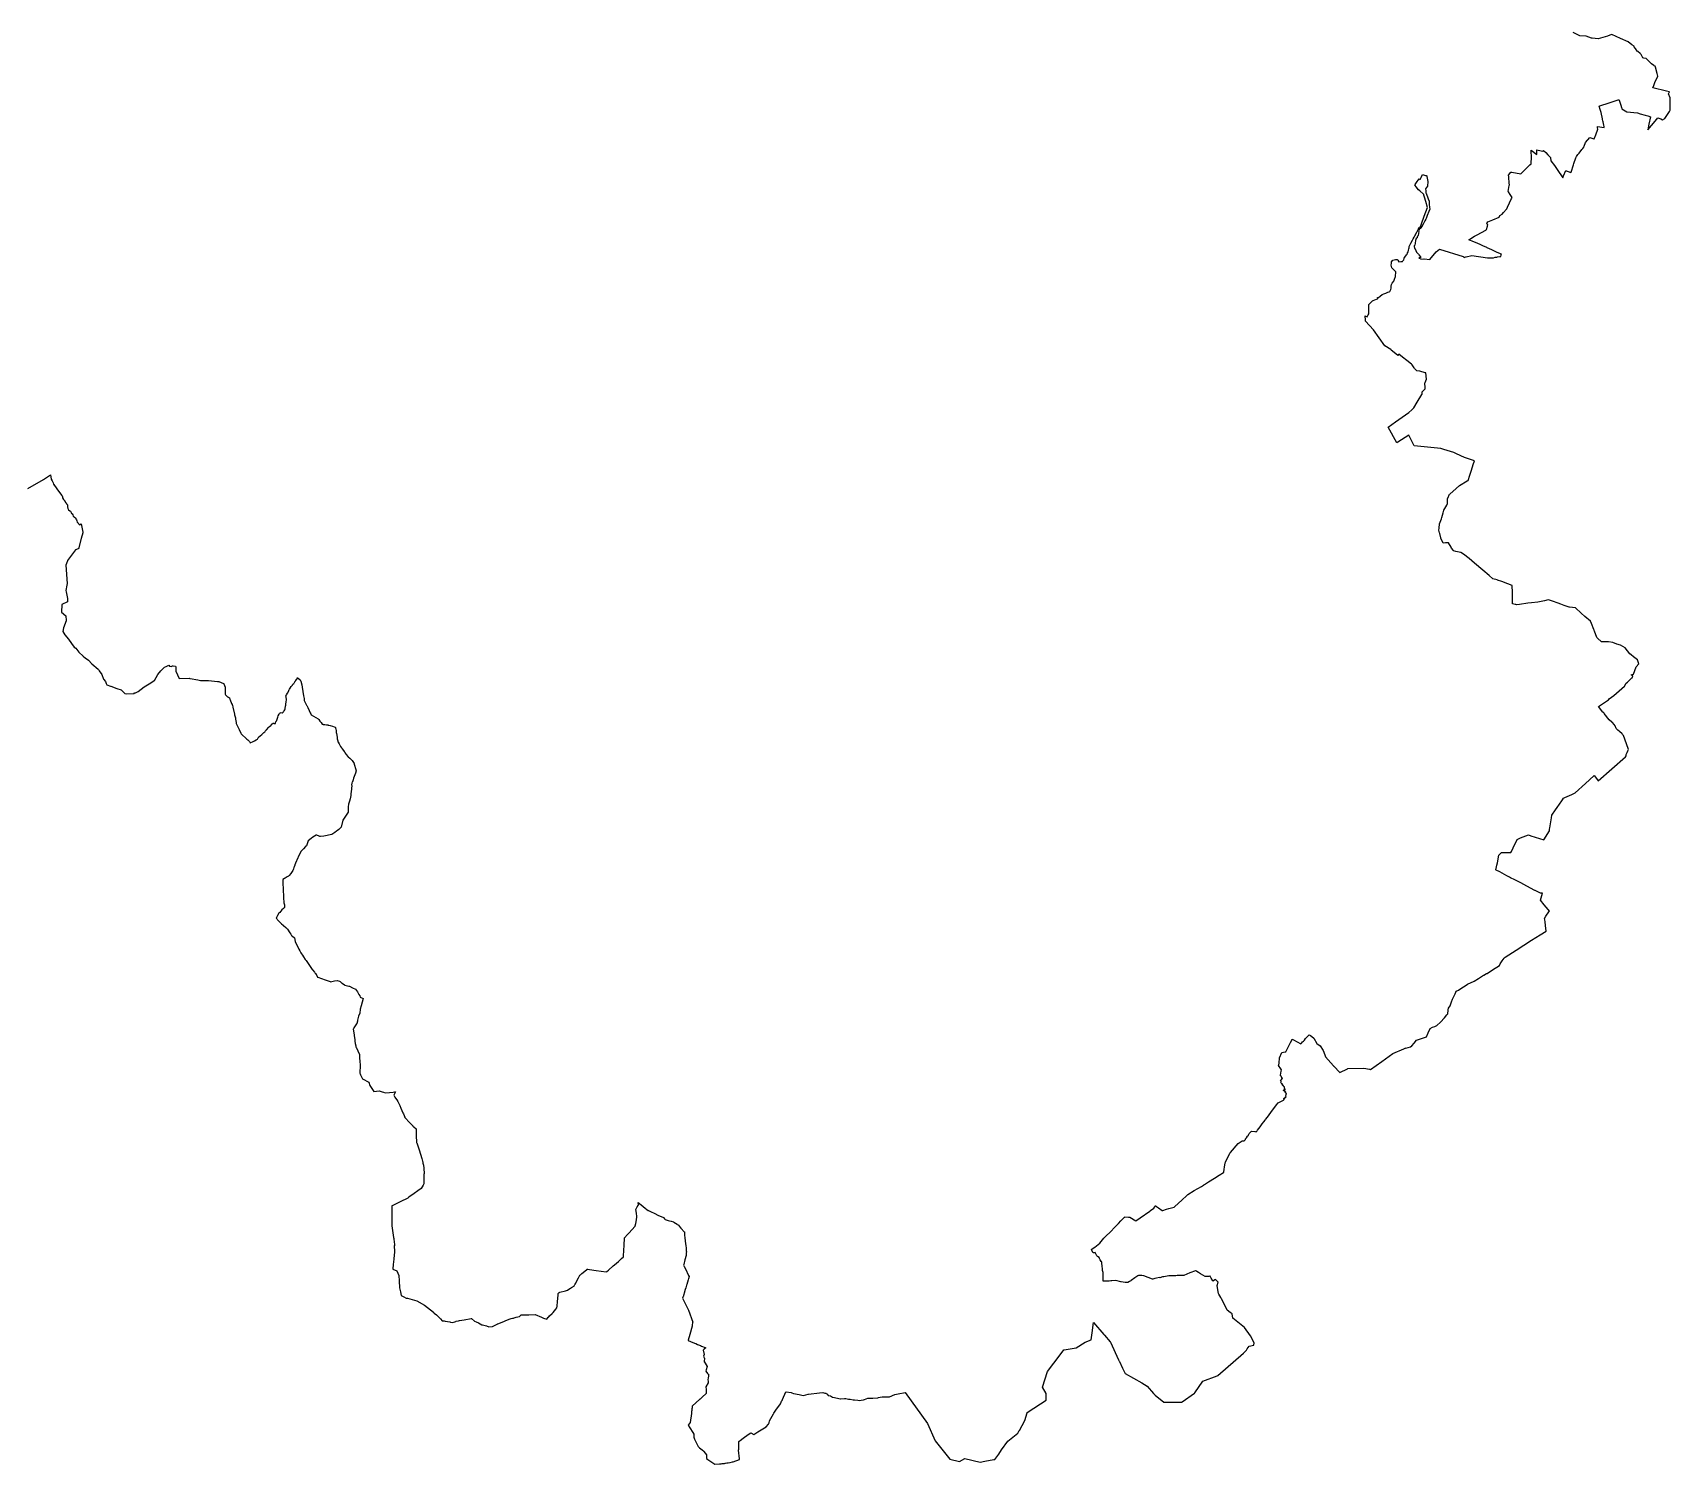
# Model space of a CAD drawing. Header units: metres. Extents: x 273377 to 358923, y 1974345 to 2116525.
# Drawn here: x 318254 to 358923, y 1974345 to 2009890 of the extents above; entities that cross this region are included whole.
import ezdxf

# ---------------------------------------------------------------- set-up
doc = ezdxf.new("R2010")
doc.units = ezdxf.units.M
doc.layers.add('DISTRICT BOUNDRY', color=86, linetype='Continuous')

msp = doc.modelspace()

# ---------------------------------------------------------------- linework, layer by layer
at = {"layer": 'DISTRICT BOUNDRY'}
msp.add_polyline3d([(318136, 1998570, 0), (318521, 1998798, 0), (318693, 1998915, 0), (318714, 1998805, 0), (318736, 1998763, 0), (318761, 1998713, 0), (318767, 1998683, 0), (318772, 1998676, 0), (318776, 1998669, 0), (318853, 1998569, 0), (318967, 1998406, 0), (318972, 1998402, 0), (318986, 1998391, 0), (318993, 1998374, 0), (318994, 1998340, 0), (319017, 1998304, 0), (319050, 1998271, 0), (319054, 1998253, 0), (319078, 1998217, 0), (319080, 1998215, 0), (319095, 1998193, 0), (319113, 1998165, 0), (319113, 1998165, 0), (319113, 1998162, 0), (319113, 1998145, 0), (319118, 1998115, 0), (319125, 1998074, 0), (319140, 1998043, 0), (319172, 1998021, 0), (319190, 1998007, 0), (319204, 1997976, 0), (319218, 1997956, 0), (319218, 1997956, 0), (319230, 1997945, 0), (319232, 1997943, 0), (319247, 1997920, 0), (319261, 1997890, 0), (319285, 1997868, 0), (319312, 1997846, 0), (319321, 1997817, 0), (319340, 1997796, 0), (319352, 1997774, 0), (319357, 1997740, 0), (319380, 1997724, 0), (319391, 1997705, 0), (319402, 1997687, 0), (319412, 1997671, 0), (319458, 1997697, 0), (319459, 1997696, 0), (319499, 1997486, 0), (319501, 1997476, 0), (319458, 1997328, 0), (319390, 1997077, 0), (319390, 1997076, 0), (319385, 1997075, 0), (319313, 1997052, 0), (319119, 1996783, 0), (319116, 1996775, 0), (319089, 1996708, 0), (319072, 1996667, 0), (319107, 1996211, 0), (319101, 1996172, 0), (319077, 1996044, 0), (319084, 1996004, 0), (319117, 1995838, 0), (319117, 1995838, 0), (319118, 1995762, 0), (318977, 1995691, 0), (318964, 1995502, 0), (319078, 1995408, 0), (319082, 1995293, 0), (319082, 1995290, 0), (319082, 1995288, 0), (319017, 1995113, 0), (318998, 1995023, 0), (319053, 1994941, 0), (319138, 1994829, 0), (319218, 1994727, 0), (319280, 1994632, 0), (319283, 1994630, 0), (319323, 1994608, 0), (319399, 1994513, 0), (319508, 1994411, 0), (319567, 1994364, 0), (319607, 1994332, 0), (319635, 1994309, 0), (319723, 1994220, 0), (319880, 1994084, 0), (319883, 1994080, 0), (319906, 1994043, 0), (319967, 1993952, 0), (320014, 1993836, 0), (320057, 1993783, 0), (320079, 1993731, 0), (320097, 1993696, 0), (320187, 1993664, 0), (320194, 1993662, 0), (320339, 1993609, 0), (320446, 1993572, 0), (320543, 1993486, 0), (320584, 1993475, 0), (320761, 1993487, 0), (320760, 1993483, 0), (320766, 1993486, 0), (320787, 1993496, 0), (320805, 1993498, 0), (320806, 1993498, 0), (320868, 1993536, 0), (321020, 1993645, 0), (321143, 1993723, 0), (321158, 1993732, 0), (321273, 1993802, 0), (321278, 1993805, 0), (321363, 1993951, 0), (321439, 1994046, 0), (321521, 1994132, 0), (321528, 1994134, 0), (321566, 1994150, 0), (321633, 1994189, 0), (321651, 1994163, 0), (321690, 1994157, 0), (321721, 1994168, 0), (321741, 1994171, 0), (321800, 1994165, 0), (321806, 1994136, 0), (321808, 1994078, 0), (321810, 1994034, 0), (321889, 1993856, 0), (322140, 1993861, 0), (322141, 1993861, 0), (322157, 1993859, 0), (322162, 1993859, 0), (322353, 1993825, 0), (322419, 1993809, 0), (322426, 1993809, 0), (322622, 1993802, 0), (322764, 1993789, 0), (322846, 1993781, 0), (322871, 1993779, 0), (322875, 1993778, 0), (322994, 1993729, 0), (322997, 1993728, 0), (322999, 1993727, 0), (323003, 1993726, 0), (323029, 1993644, 0), (323031, 1993560, 0), (323031, 1993534, 0), (323036, 1993463, 0), (323044, 1993453, 0), (323088, 1993400, 0), (323116, 1993389, 0), (323141, 1993378, 0), (323141, 1993378, 0), (323152, 1993343, 0), (323157, 1993326, 0), (323194, 1993236, 0), (323204, 1993210, 0), (323209, 1993198, 0), (323212, 1993191, 0), (323224, 1993140, 0), (323265, 1992967, 0), (323268, 1992956, 0), (323287, 1992876, 0), (323292, 1992846, 0), (323307, 1992759, 0), (323310, 1992741, 0), (323335, 1992688, 0), (323381, 1992592, 0), (323423, 1992502, 0), (323426, 1992495, 0), (323432, 1992482, 0), (323569, 1992349, 0), (323592, 1992329, 0), (323625, 1992300, 0), (323636, 1992290, 0), (323656, 1992261, 0), (323668, 1992265, 0), (323674, 1992267, 0), (323709, 1992285, 0), (323759, 1992310, 0), (323806, 1992334, 0), (323834, 1992348, 0), (323837, 1992349, 0), (323850, 1992381, 0), (323863, 1992393, 0), (323864, 1992395, 0), (323943, 1992469, 0), (323950, 1992475, 0), (323960, 1992484, 0), (323992, 1992513, 0), (324014, 1992533, 0), (324028, 1992548, 0), (324061, 1992584, 0), (324118, 1992645, 0), (324138, 1992666, 0), (324166, 1992690, 0), (324173, 1992697, 0), (324204, 1992727, 0), (324204, 1992727, 0), (324206, 1992728, 0), (324225, 1992743, 0), (324232, 1992744, 0), (324240, 1992742, 0), (324244, 1992741, 0), (324259, 1992738, 0), (324280, 1992736, 0), (324283, 1992766, 0), (324298, 1992792, 0), (324315, 1992806, 0), (324320, 1992824, 0), (324326, 1992847, 0), (324334, 1992871, 0), (324339, 1992892, 0), (324351, 1992928, 0), (324372, 1992966, 0), (324382, 1992983, 0), (324395, 1993005, 0), (324399, 1993003, 0), (324405, 1993000, 0), (324410, 1993010, 0), (324452, 1993006, 0), (324475, 1993023, 0), (324484, 1993039, 0), (324497, 1993056, 0), (324514, 1993080, 0), (324519, 1993105, 0), (324521, 1993137, 0), (324528, 1993155, 0), (324535, 1993175, 0), (324538, 1993184, 0), (324539, 1993202, 0), (324542, 1993235, 0), (324542, 1993240, 0), (324546, 1993260, 0), (324548, 1993288, 0), (324552, 1993321, 0), (324555, 1993352, 0), (324550, 1993369, 0), (324549, 1993391, 0), (324549, 1993395, 0), (324543, 1993430, 0), (324546, 1993437, 0), (324553, 1993448, 0), (324578, 1993495, 0), (324611, 1993547, 0), (324611, 1993556, 0), (324614, 1993564, 0), (324621, 1993577, 0), (324628, 1993590, 0), (324645, 1993618, 0), (324646, 1993619, 0), (324674, 1993656, 0), (324701, 1993693, 0), (324717, 1993713, 0), (324735, 1993735, 0), (324748, 1993748, 0), (324755, 1993759, 0), (324774, 1993789, 0), (324776, 1993793, 0), (324780, 1993800, 0), (324785, 1993809, 0), (324805, 1993830, 0), (324819, 1993844, 0), (324818, 1993870, 0), (324822, 1993869, 0), (324831, 1993868, 0), (324846, 1993867, 0), (324898, 1993826, 0), (324911, 1993788, 0), (324937, 1993702, 0), (324941, 1993680, 0), (324942, 1993669, 0), (324947, 1993638, 0), (324980, 1993428, 0), (324991, 1993357, 0), (324998, 1993311, 0), (324999, 1993308, 0), (325054, 1993196, 0), (325058, 1993187, 0), (325084, 1993134, 0), (325121, 1993059, 0), (325147, 1993007, 0), (325160, 1992980, 0), (325172, 1992955, 0), (325344, 1992858, 0), (325350, 1992848, 0), (325358, 1992837, 0), (325388, 1992796, 0), (325404, 1992777, 0), (325414, 1992764, 0), (325445, 1992722, 0), (325456, 1992719, 0), (325469, 1992715, 0), (325508, 1992714, 0), (325547, 1992707, 0), (325580, 1992702, 0), (325592, 1992699, 0), (325592, 1992699, 0), (325605, 1992697, 0), (325643, 1992691, 0), (325697, 1992669, 0), (325698, 1992669, 0), (325744, 1992652, 0), (325761, 1992645, 0), (325772, 1992642, 0), (325777, 1992622, 0), (325780, 1992605, 0), (325787, 1992560, 0), (325789, 1992542, 0), (325793, 1992515, 0), (325798, 1992486, 0), (325803, 1992447, 0), (325811, 1992394, 0), (325814, 1992376, 0), (325818, 1992356, 0), (325828, 1992310, 0), (325835, 1992279, 0), (325836, 1992275, 0), (325862, 1992232, 0), (325880, 1992199, 0), (325898, 1992169, 0), (325907, 1992157, 0), (325919, 1992137, 0), (325936, 1992115, 0), (325938, 1992109, 0), (325969, 1992066, 0), (325990, 1992041, 0), (326002, 1992027, 0), (326004, 1992021, 0), (326017, 1991999, 0), (326040, 1991970, 0), (326081, 1991919, 0), (326084, 1991913, 0), (326127, 1991879, 0), (326183, 1991820, 0), (326224, 1991770, 0), (326226, 1991767, 0), (326229, 1991763, 0), (326229, 1991762, 0), (326287, 1991565, 0), (326288, 1991561, 0), (326289, 1991560, 0), (326266, 1991501, 0), (326222, 1991384, 0), (326211, 1991342, 0), (326192, 1991293, 0), (326191, 1991289, 0), (326180, 1991254, 0), (326172, 1991219, 0), (326170, 1991218, 0), (326175, 1991195, 0), (326159, 1991040, 0), (326155, 1991004, 0), (326150, 1990953, 0), (326141, 1990865, 0), (326120, 1990808, 0), (326092, 1990733, 0), (326090, 1990668, 0), (326085, 1990539, 0), (325959, 1990336, 0), (325959, 1990336, 0), (325913, 1990168, 0), (325897, 1990150, 0), (325856, 1990106, 0), (325825, 1990084, 0), (325796, 1990063, 0), (325755, 1990034, 0), (325682, 1989981, 0), (325681, 1989981, 0), (325482, 1989939, 0), (325403, 1989935, 0), (325389, 1989934, 0), (325385, 1989934, 0), (325370, 1989939, 0), (325306, 1989962, 0), (325290, 1989968, 0), (325213, 1989912, 0), (325172, 1989883, 0), (325096, 1989828, 0), (325093, 1989826, 0), (325053, 1989704, 0), (325053, 1989703, 0), (325031, 1989680, 0), (324980, 1989629, 0), (324944, 1989592, 0), (324913, 1989561, 0), (324910, 1989558, 0), (324846, 1989420, 0), (324840, 1989406, 0), (324782, 1989271, 0), (324762, 1989226, 0), (324761, 1989222, 0), (324747, 1989179, 0), (324741, 1989160, 0), (324730, 1989126, 0), (324722, 1989101, 0), (324711, 1989084, 0), (324664, 1989011, 0), (324664, 1989011, 0), (324622, 1988960, 0), (324605, 1988950, 0), (324570, 1988928, 0), (324524, 1988901, 0), (324505, 1988889, 0), (324462, 1988863, 0), (324463, 1988834, 0), (324463, 1988830, 0), (324466, 1988762, 0), (324468, 1988734, 0), (324469, 1988712, 0), (324470, 1988686, 0), (324471, 1988658, 0), (324473, 1988614, 0), (324476, 1988560, 0), (324479, 1988490, 0), (324482, 1988419, 0), (324483, 1988407, 0), (324488, 1988297, 0), (324488, 1988287, 0), (324504, 1988239, 0), (324504, 1988237, 0), (324504, 1988193, 0), (324504, 1988173, 0), (324478, 1988146, 0), (324442, 1988108, 0), (324387, 1988049, 0), (324369, 1988030, 0), (324334, 1987968, 0), (324316, 1987937, 0), (324307, 1987921, 0), (324304, 1987911, 0), (324303, 1987906, 0), (324323, 1987877, 0), (324335, 1987862, 0), (324397, 1987795, 0), (324436, 1987762, 0), (324476, 1987729, 0), (324479, 1987726, 0), (324536, 1987675, 0), (324582, 1987633, 0), (324584, 1987630, 0), (324639, 1987543, 0), (324663, 1987505, 0), (324680, 1987478, 0), (324704, 1987456, 0), (324751, 1987413, 0), (324772, 1987322, 0), (324773, 1987320, 0), (324834, 1987191, 0), (324855, 1987148, 0), (324863, 1987132, 0), (324887, 1987092, 0), (324915, 1987044, 0), (324929, 1987020, 0), (324952, 1986985, 0), (324977, 1986946, 0), (325023, 1986874, 0), (325036, 1986860, 0), (325043, 1986850, 0), (325075, 1986803, 0), (325196, 1986626, 0), (325206, 1986619, 0), (325209, 1986615, 0), (325250, 1986562, 0), (325260, 1986550, 0), (325260, 1986549, 0), (325265, 1986540, 0), (325273, 1986528, 0), (325293, 1986502, 0), (325295, 1986499, 0), (325298, 1986494, 0), (325328, 1986443, 0), (325331, 1986438, 0), (325428, 1986403, 0), (325517, 1986370, 0), (325518, 1986370, 0), (325637, 1986330, 0), (325645, 1986327, 0), (325745, 1986351, 0), (325816, 1986360, 0), (325874, 1986336, 0), (325890, 1986330, 0), (325891, 1986329, 0), (325933, 1986288, 0), (325935, 1986287, 0), (325996, 1986245, 0), (326005, 1986243, 0), (326108, 1986219, 0), (326121, 1986217, 0), (326197, 1986177, 0), (326269, 1986142, 0), (326321, 1986074, 0), (326343, 1986029, 0), (326355, 1986011, 0), (326376, 1985972, 0), (326387, 1985942, 0), (326463, 1985909, 0), (326412, 1985726, 0), (326385, 1985645, 0), (326374, 1985543, 0), (326345, 1985472, 0), (326328, 1985401, 0), (326323, 1985373, 0), (326318, 1985346, 0), (326307, 1985290, 0), (326300, 1985281, 0), (326298, 1985279, 0), (326230, 1985185, 0), (326217, 1985156, 0), (326212, 1985146, 0), (326237, 1985006, 0), (326239, 1984992, 0), (326251, 1984887, 0), (326255, 1984848, 0), (326262, 1984793, 0), (326275, 1984737, 0), (326280, 1984711, 0), (326287, 1984697, 0), (326368, 1984523, 0), (326371, 1984473, 0), (326373, 1984440, 0), (326380, 1984344, 0), (326386, 1984263, 0), (326387, 1984253, 0), (326378, 1984058, 0), (326385, 1984039, 0), (326398, 1984018, 0), (326446, 1983913, 0), (326597, 1983832, 0), (326624, 1983747, 0), (326725, 1983601, 0), (326860, 1983615, 0), (326934, 1983593, 0), (326967, 1983583, 0), (327006, 1983571, 0), (327118, 1983579, 0), (327202, 1983586, 0), (327206, 1983586, 0), (327240, 1983589, 0), (327262, 1983590, 0), (327267, 1983590, 0), (327220, 1983510, 0), (327249, 1983463, 0), (327287, 1983402, 0), (327294, 1983391, 0), (327318, 1983349, 0), (327372, 1983252, 0), (327398, 1983189, 0), (327447, 1983074, 0), (327459, 1983044, 0), (327491, 1982967, 0), (327493, 1982963, 0), (327483, 1982961, 0), (327629, 1982813, 0), (327649, 1982793, 0), (327673, 1982770, 0), (327691, 1982747, 0), (327695, 1982743, 0), (327718, 1982721, 0), (327774, 1982670, 0), (327778, 1982463, 0), (327778, 1982444, 0), (327781, 1982404, 0), (327787, 1982336, 0), (327791, 1982325, 0), (327808, 1982276, 0), (327853, 1982151, 0), (327886, 1982046, 0), (327921, 1981933, 0), (327935, 1981870, 0), (327939, 1981852, 0), (327946, 1981821, 0), (327956, 1981769, 0), (327969, 1981693, 0), (327974, 1981557, 0), (327969, 1981546, 0), (327970, 1981366, 0), (327970, 1981323, 0), (327970, 1981310, 0), (327950, 1981276, 0), (327903, 1981194, 0), (327820, 1981136, 0), (327723, 1981069, 0), (327591, 1980975, 0), (327579, 1980956, 0), (327569, 1980951, 0), (327379, 1980858, 0), (327264, 1980803, 0), (327201, 1980773, 0), (327196, 1980770, 0), (327173, 1980760, 0), (327176, 1980529, 0), (327174, 1980279, 0), (327176, 1980261, 0), (327215, 1979973, 0), (327218, 1979947, 0), (327220, 1979931, 0), (327240, 1979799, 0), (327245, 1979783, 0), (327230, 1979774, 0), (327235, 1979619, 0), (327220, 1979446, 0), (327213, 1979363, 0), (327209, 1979315, 0), (327198, 1979190, 0), (327294, 1979150, 0), (327343, 1979030, 0), (327354, 1978898, 0), (327364, 1978723, 0), (327385, 1978623, 0), (327404, 1978536, 0), (327470, 1978502, 0), (327531, 1978471, 0), (327564, 1978467, 0), (327792, 1978405, 0), (327795, 1978403, 0), (327986, 1978292, 0), (327987, 1978292, 0), (328129, 1978181, 0), (328204, 1978118, 0), (328206, 1978116, 0), (328225, 1978098, 0), (328280, 1978058, 0), (328380, 1977954, 0), (328423, 1977909, 0), (328450, 1977906, 0), (328476, 1977902, 0), (328497, 1977899, 0), (328609, 1977879, 0), (328631, 1977876, 0), (328677, 1977868, 0), (328679, 1977868, 0), (328735, 1977881, 0), (328763, 1977888, 0), (328769, 1977897, 0), (328824, 1977907, 0), (328856, 1977913, 0), (328968, 1977932, 0), (329141, 1977963, 0), (329152, 1977965, 0), (329229, 1977901, 0), (329264, 1977884, 0), (329321, 1977855, 0), (329411, 1977808, 0), (329414, 1977807, 0), (329422, 1977805, 0), (329520, 1977785, 0), (329583, 1977753, 0), (329584, 1977754, 0), (329673, 1977769, 0), (329787, 1977823, 0), (329799, 1977829, 0), (329801, 1977829, 0), (329951, 1977893, 0), (329985, 1977907, 0), (329990, 1977909, 0), (330084, 1977949, 0), (330137, 1977962, 0), (330168, 1977970, 0), (330191, 1977976, 0), (330214, 1977981, 0), (330262, 1977993, 0), (330342, 1978013, 0), (330383, 1978052, 0), (330388, 1978053, 0), (330390, 1978053, 0), (330408, 1978053, 0), (330409, 1978053, 0), (330409, 1978053, 0), (330409, 1978053, 0), (330410, 1978053, 0), (330411, 1978053, 0), (330414, 1978053, 0), (330420, 1978053, 0), (330432, 1978054, 0), (330444, 1978054, 0), (330448, 1978054, 0), (330448, 1978054, 0), (330450, 1978054, 0), (330456, 1978054, 0), (330482, 1978055, 0), (330493, 1978055, 0), (330503, 1978056, 0), (330512, 1978056, 0), (330519, 1978056, 0), (330538, 1978057, 0), (330571, 1978057, 0), (330572, 1978057, 0), (330572, 1978057, 0), (330730, 1978062, 0), (330890, 1977996, 0), (330943, 1977975, 0), (330963, 1977966, 0), (331020, 1977943, 0), (331058, 1977993, 0), (331059, 1977995, 0), (331068, 1978006, 0), (331070, 1978009, 0), (331092, 1978029, 0), (331158, 1978090, 0), (331176, 1978113, 0), (331177, 1978115, 0), (331244, 1978198, 0), (331271, 1978231, 0), (331275, 1978270, 0), (331276, 1978285, 0), (331285, 1978373, 0), (331290, 1978419, 0), (331291, 1978434, 0), (331296, 1978487, 0), (331301, 1978529, 0), (331304, 1978563, 0), (331306, 1978586, 0), (331330, 1978606, 0), (331336, 1978611, 0), (331347, 1978621, 0), (331482, 1978650, 0), (331507, 1978655, 0), (331533, 1978671, 0), (331571, 1978693, 0), (331607, 1978715, 0), (331660, 1978746, 0), (331698, 1978769, 0), (331701, 1978775, 0), (331720, 1978809, 0), (331724, 1978817, 0), (331738, 1978842, 0), (331748, 1978861, 0), (331760, 1978884, 0), (331807, 1978970, 0), (331843, 1979038, 0), (331854, 1979047, 0), (331883, 1979072, 0), (331889, 1979077, 0), (331965, 1979143, 0), (332012, 1979182, 0), (332020, 1979188, 0), (332038, 1979186, 0), (332084, 1979179, 0), (332247, 1979156, 0), (332493, 1979121, 0), (332499, 1979120, 0), (332513, 1979132, 0), (332551, 1979166, 0), (332671, 1979270, 0), (332705, 1979299, 0), (332798, 1979380, 0), (332878, 1979450, 0), (332925, 1979492, 0), (332927, 1979524, 0), (332928, 1979534, 0), (332929, 1979559, 0), (332932, 1979613, 0), (332936, 1979672, 0), (332941, 1979764, 0), (332943, 1979785, 0), (332953, 1979958, 0), (332953, 1979958, 0), (332953, 1979965, 0), (332953, 1979969, 0), (332981, 1979999, 0), (332996, 1980015, 0), (333057, 1980081, 0), (333218, 1980254, 0), (333219, 1980261, 0), (333228, 1980319, 0), (333245, 1980415, 0), (333258, 1980491, 0), (333259, 1980500, 0), (333246, 1980579, 0), (333230, 1980670, 0), (333230, 1980671, 0), (333268, 1980737, 0), (333288, 1980772, 0), (333301, 1980794, 0), (333301, 1980796, 0), (333294, 1980834, 0), (333292, 1980841, 0), (333362, 1980786, 0), (333465, 1980706, 0), (333508, 1980671, 0), (333542, 1980645, 0), (333546, 1980643, 0), (333547, 1980643, 0), (333600, 1980618, 0), (333700, 1980571, 0), (333782, 1980533, 0), (333919, 1980469, 0), (333945, 1980437, 0), (333958, 1980420, 0), (334033, 1980400, 0), (334071, 1980390, 0), (334109, 1980380, 0), (334165, 1980363, 0), (334179, 1980359, 0), (334179, 1980358, 0), (334261, 1980309, 0), (334261, 1980309, 0), (334265, 1980304, 0), (334279, 1980289, 0), (334296, 1980281, 0), (334296, 1980280, 0), (334298, 1980278, 0), (334310, 1980257, 0), (334312, 1980255, 0), (334347, 1980210, 0), (334358, 1980196, 0), (334359, 1980195, 0), (334434, 1980119, 0), (334437, 1980116, 0), (334438, 1980070, 0), (334439, 1980064, 0), (334443, 1980023, 0), (334444, 1980014, 0), (334447, 1979987, 0), (334449, 1979964, 0), (334466, 1979817, 0), (334471, 1979776, 0), (334482, 1979706, 0), (334483, 1979698, 0), (334486, 1979680, 0), (334485, 1979679, 0), (334481, 1979670, 0), (334484, 1979651, 0), (334484, 1979645, 0), (334488, 1979617, 0), (334489, 1979611, 0), (334485, 1979597, 0), (334481, 1979578, 0), (334481, 1979575, 0), (334480, 1979530, 0), (334480, 1979527, 0), (334453, 1979422, 0), (334422, 1979303, 0), (334421, 1979301, 0), (334418, 1979287, 0), (334435, 1979252, 0), (334463, 1979195, 0), (334543, 1979035, 0), (334557, 1979008, 0), (334559, 1979004, 0), (334552, 1978982, 0), (334548, 1978968, 0), (334544, 1978958, 0), (334532, 1978921, 0), (334496, 1978810, 0), (334496, 1978810, 0), (334490, 1978789, 0), (334472, 1978727, 0), (334460, 1978687, 0), (334452, 1978660, 0), (334449, 1978648, 0), (334407, 1978505, 0), (334403, 1978492, 0), (334395, 1978465, 0), (334410, 1978435, 0), (334411, 1978432, 0), (334427, 1978401, 0), (334540, 1978171, 0), (334644, 1977872, 0), (334643, 1977869, 0), (334633, 1977789, 0), (334629, 1977775, 0), (334570, 1977569, 0), (334530, 1977429, 0), (334529, 1977427, 0), (334529, 1977419, 0), (334587, 1977396, 0), (334592, 1977394, 0), (334691, 1977352, 0), (334721, 1977339, 0), (334767, 1977320, 0), (334814, 1977300, 0), (334835, 1977291, 0), (334861, 1977280, 0), (334887, 1977269, 0), (334890, 1977267, 0), (334972, 1977233, 0), (334932, 1977202, 0), (334903, 1977180, 0), (334931, 1977070, 0), (334930, 1977067, 0), (334916, 1977026, 0), (334924, 1977005, 0), (334933, 1976985, 0), (334936, 1976978, 0), (334926, 1976900, 0), (334925, 1976895, 0), (334926, 1976895, 0), (335004, 1976768, 0), (334977, 1976686, 0), (334974, 1976658, 0), (334974, 1976656, 0), (335013, 1976601, 0), (335029, 1976580, 0), (335042, 1976561, 0), (335039, 1976548, 0), (335038, 1976537, 0), (335027, 1976478, 0), (335022, 1976446, 0), (335025, 1976397, 0), (335027, 1976367, 0), (334971, 1976266, 0), (334976, 1976200, 0), (334982, 1976120, 0), (334983, 1976114, 0), (334983, 1976112, 0), (334978, 1976102, 0), (334879, 1976009, 0), (334827, 1975963, 0), (334822, 1975958, 0), (334632, 1975786, 0), (334632, 1975784, 0), (334630, 1975768, 0), (334628, 1975749, 0), (334625, 1975722, 0), (334623, 1975703, 0), (334621, 1975682, 0), (334618, 1975656, 0), (334614, 1975616, 0), (334606, 1975537, 0), (334600, 1975494, 0), (334585, 1975378, 0), (334536, 1975316, 0), (334532, 1975315, 0), (334576, 1975251, 0), (334645, 1975135, 0), (334669, 1975094, 0), (334670, 1975093, 0), (334672, 1975036, 0), (334672, 1975018, 0), (334691, 1974969, 0), (334693, 1974965, 0), (334770, 1974802, 0), (334778, 1974787, 0), (334814, 1974756, 0), (334910, 1974676, 0), (334912, 1974675, 0), (334919, 1974665, 0), (334990, 1974575, 0), (334989, 1974536, 0), (334989, 1974484, 0), (335022, 1974462, 0), (335073, 1974427, 0), (335195, 1974345, 0), (335311, 1974355, 0), (335349, 1974359, 0), (335377, 1974361, 0), (335420, 1974365, 0), (335432, 1974366, 0), (335449, 1974369, 0), (335455, 1974370, 0), (335495, 1974377, 0), (335529, 1974383, 0), (335573, 1974391, 0), (335631, 1974401, 0), (335637, 1974403, 0), (335646, 1974406, 0), (335806, 1974465, 0), (335804, 1974483, 0), (335779, 1974693, 0), (335784, 1974700, 0), (335789, 1974709, 0), (335788, 1974812, 0), (335787, 1974909, 0), (335796, 1974916, 0), (335822, 1974935, 0), (335900, 1974991, 0), (336025, 1975081, 0), (336086, 1975125, 0), (336159, 1975086, 0), (336263, 1975149, 0), (336469, 1975274, 0), (336470, 1975275, 0), (336524, 1975343, 0), (336545, 1975370, 0), (336546, 1975377, 0), (336548, 1975425, 0), (336548, 1975425, 0), (336649, 1975600, 0), (336658, 1975612, 0), (336710, 1975685, 0), (336826, 1975848, 0), (336831, 1975859, 0), (336853, 1975909, 0), (336863, 1975929, 0), (336874, 1975955, 0), (336960, 1976144, 0), (336969, 1976143, 0), (337093, 1976125, 0), (337103, 1976120, 0), (337144, 1976098, 0), (337288, 1976074, 0), (337352, 1976063, 0), (337400, 1976055, 0), (337515, 1976086, 0), (337518, 1976087, 0), (337791, 1976117, 0), (337794, 1976118, 0), (337873, 1976124, 0), (337875, 1976124, 0), (337901, 1976118, 0), (337925, 1976113, 0), (337928, 1976112, 0), (337955, 1976108, 0), (337960, 1976104, 0), (337977, 1976089, 0), (337980, 1976086, 0), (338012, 1976053, 0), (338066, 1976042, 0), (338066, 1976041, 0), (338116, 1976009, 0), (338126, 1976007, 0), (338241, 1975984, 0), (338310, 1975970, 0), (338315, 1975970, 0), (338412, 1975974, 0), (338437, 1975975, 0), (338447, 1975975, 0), (338479, 1975969, 0), (338516, 1975962, 0), (338554, 1975958, 0), (338633, 1975948, 0), (338654, 1975945, 0), (338660, 1975944, 0), (338742, 1975934, 0), (338794, 1975927, 0), (338798, 1975927, 0), (338830, 1975933, 0), (338885, 1975944, 0), (338915, 1975950, 0), (338992, 1975982, 0), (338998, 1975983, 0), (339090, 1975988, 0), (339120, 1975989, 0), (339230, 1975996, 0), (339248, 1975997, 0), (339253, 1975998, 0), (339353, 1976020, 0), (339371, 1976019, 0), (339458, 1976018, 0), (339533, 1976017, 0), (339665, 1976074, 0), (339745, 1976090, 0), (339920, 1976124, 0), (340479, 1975357, 0), (340665, 1974924, 0), (340932, 1974595, 0), (341031, 1974474, 0), (341274, 1974414, 0), (341401, 1974486, 0), (341786, 1974399, 0), (341899, 1974419, 0), (342127, 1974460, 0), (342146, 1974463, 0), (342244, 1974596, 0), (342314, 1974699, 0), (342467, 1974920, 0), (342554, 1974988, 0), (342720, 1975118, 0), (342755, 1975180, 0), (342757, 1975183, 0), (342896, 1975432, 0), (342948, 1975620, 0), (342951, 1975631, 0), (343280, 1975843, 0), (343426, 1975937, 0), (343419, 1976103, 0), (343336, 1976258, 0), (343454, 1976650, 0), (343769, 1977064, 0), (343859, 1977183, 0), (343870, 1977185, 0), (344172, 1977237, 0), (344388, 1977376, 0), (344544, 1977438, 0), (344571, 1977662, 0), (344573, 1977675, 0), (344595, 1977865, 0), (344856, 1977564, 0), (344868, 1977551, 0), (345010, 1977387, 0), (345017, 1977372, 0), (345223, 1976940, 0), (345239, 1976906, 0), (345245, 1976894, 0), (345321, 1976734, 0), (345386, 1976599, 0), (345797, 1976363, 0), (345931, 1976285, 0), (346090, 1976099, 0), (346132, 1976064, 0), (346344, 1975883, 0), (346718, 1975886, 0), (346791, 1975886, 0), (346799, 1975893, 0), (347103, 1976112, 0), (347115, 1976121, 0), (347316, 1976406, 0), (347672, 1976544, 0), (347686, 1976549, 0), (347689, 1976551, 0), (348325, 1977107, 0), (348384, 1977159, 0), (348395, 1977175, 0), (348417, 1977209, 0), (348464, 1977280, 0), (348464, 1977280, 0), (348583, 1977302, 0), (348588, 1977358, 0), (348501, 1977535, 0), (348347, 1977741, 0), (348058, 1977973, 0), (348046, 1978076, 0), (347994, 1978114, 0), (347915, 1978171, 0), (347830, 1978360, 0), (347781, 1978451, 0), (347762, 1978487, 0), (347711, 1978564, 0), (347700, 1978581, 0), (347667, 1978778, 0), (347666, 1978783, 0), (347691, 1978862, 0), (347631, 1978936, 0), (347564, 1978892, 0), (347561, 1978898, 0), (347523, 1978967, 0), (347498, 1979013, 0), (347491, 1979012, 0), (347461, 1979010, 0), (347411, 1979006, 0), (347372, 1979003, 0), (347259, 1979075, 0), (347207, 1979108, 0), (347167, 1979134, 0), (347147, 1979147, 0), (347130, 1979144, 0), (346990, 1979096, 0), (346839, 1979035, 0), (346680, 1979032, 0), (346644, 1979027, 0), (346467, 1979020, 0), (346344, 1979000, 0), (346309, 1978995, 0), (346243, 1978977, 0), (346242, 1978980, 0), (346241, 1978985, 0), (346160, 1978969, 0), (346122, 1978961, 0), (346075, 1978944, 0), (346068, 1978942, 0), (346060, 1978944, 0), (345849, 1979022, 0), (345839, 1979023, 0), (345795, 1979028, 0), (345719, 1979033, 0), (345701, 1979023, 0), (345625, 1978970, 0), (345534, 1978907, 0), (345526, 1978902, 0), (345494, 1978880, 0), (345448, 1978859, 0), (345403, 1978857, 0), (345383, 1978860, 0), (345286, 1978871, 0), (345276, 1978872, 0), (345153, 1978904, 0), (345051, 1978897, 0), (345028, 1978895, 0), (344984, 1978892, 0), (344924, 1978890, 0), (344840, 1978888, 0), (344835, 1978981, 0), (344836, 1979084, 0), (344837, 1979104, 0), (344837, 1979104, 0), (344826, 1979152, 0), (344823, 1979179, 0), (344821, 1979196, 0), (344820, 1979202, 0), (344814, 1979255, 0), (344805, 1979346, 0), (344803, 1979353, 0), (344794, 1979381, 0), (344793, 1979382, 0), (344764, 1979421, 0), (344759, 1979435, 0), (344750, 1979456, 0), (344739, 1979482, 0), (344700, 1979506, 0), (344682, 1979518, 0), (344672, 1979538, 0), (344641, 1979602, 0), (344619, 1979598, 0), (344594, 1979593, 0), (344549, 1979671, 0), (344546, 1979677, 0), (344562, 1979694, 0), (344631, 1979738, 0), (344754, 1979835, 0), (344853, 1979956, 0), (345068, 1980165, 0), (345072, 1980169, 0), (345082, 1980179, 0), (345216, 1980323, 0), (345276, 1980387, 0), (345362, 1980471, 0), (345375, 1980484, 0), (345380, 1980488, 0), (345381, 1980490, 0), (345467, 1980483, 0), (345504, 1980479, 0), (345651, 1980386, 0), (345674, 1980406, 0), (345757, 1980465, 0), (345994, 1980632, 0), (346011, 1980644, 0), (346099, 1980707, 0), (346119, 1980735, 0), (346140, 1980766, 0), (346141, 1980765, 0), (346209, 1980715, 0), (346306, 1980644, 0), (346310, 1980646, 0), (346323, 1980649, 0), (346409, 1980675, 0), (346471, 1980693, 0), (346606, 1980732, 0), (346609, 1980733, 0), (346801, 1980912, 0), (346906, 1981010, 0), (346938, 1981040, 0), (347101, 1981138, 0), (347277, 1981244, 0), (347329, 1981275, 0), (347340, 1981281, 0), (347356, 1981289, 0), (347354, 1981291, 0), (347457, 1981356, 0), (347602, 1981448, 0), (347718, 1981520, 0), (347828, 1981590, 0), (347831, 1981593, 0), (347833, 1981594, 0), (347844, 1981669, 0), (347852, 1981719, 0), (347867, 1981829, 0), (347876, 1981847, 0), (347987, 1982067, 0), (348005, 1982088, 0), (348192, 1982311, 0), (348287, 1982376, 0), (348337, 1982379, 0), (348370, 1982410, 0), (348370, 1982410, 0), (348377, 1982421, 0), (348384, 1982431, 0), (348385, 1982432, 0), (348400, 1982453, 0), (348424, 1982488, 0), (348439, 1982496, 0), (348444, 1982509, 0), (348448, 1982519, 0), (348456, 1982537, 0), (348461, 1982554, 0), (348463, 1982556, 0), (348521, 1982615, 0), (348523, 1982617, 0), (348602, 1982607, 0), (348615, 1982606, 0), (348641, 1982600, 0), (348651, 1982607, 0), (348660, 1982620, 0), (348675, 1982640, 0), (348734, 1982720, 0), (348754, 1982747, 0), (348790, 1982794, 0), (348828, 1982845, 0), (348863, 1982892, 0), (348874, 1982908, 0), (348919, 1982967, 0), (348961, 1983023, 0), (349044, 1983134, 0), (349051, 1983144, 0), (349147, 1983271, 0), (349187, 1983323, 0), (349298, 1983374, 0), (349318, 1983385, 0), (349320, 1983388, 0), (349325, 1983396, 0), (349334, 1983402, 0), (349334, 1983414, 0), (349325, 1983414, 0), (349326, 1983427, 0), (349333, 1983437, 0), (349347, 1983433, 0), (349347, 1983434, 0), (349365, 1983463, 0), (349378, 1983463, 0), (349380, 1983469, 0), (349373, 1983477, 0), (349380, 1983536, 0), (349388, 1983539, 0), (349388, 1983547, 0), (349375, 1983547, 0), (349362, 1983584, 0), (349365, 1983585, 0), (349376, 1983588, 0), (349371, 1983600, 0), (349362, 1983595, 0), (349357, 1983599, 0), (349344, 1983612, 0), (349337, 1983619, 0), (349328, 1983617, 0), (349321, 1983624, 0), (349319, 1983634, 0), (349322, 1983641, 0), (349338, 1983640, 0), (349344, 1983646, 0), (349353, 1983641, 0), (349360, 1983643, 0), (349361, 1983648, 0), (349362, 1983649, 0), (349360, 1983650, 0), (349355, 1983654, 0), (349351, 1983663, 0), (349348, 1983672, 0), (349336, 1983703, 0), (349342, 1983709, 0), (349344, 1983711, 0), (349342, 1983720, 0), (349336, 1983720, 0), (349335, 1983719, 0), (349330, 1983713, 0), (349310, 1983735, 0), (349314, 1983739, 0), (349316, 1983742, 0), (349314, 1983752, 0), (349311, 1983753, 0), (349309, 1983753, 0), (349304, 1983745, 0), (349286, 1983772, 0), (349292, 1983780, 0), (349291, 1983788, 0), (349277, 1983782, 0), (349270, 1983798, 0), (349261, 1983817, 0), (349252, 1983836, 0), (349260, 1983851, 0), (349259, 1983854, 0), (349259, 1983857, 0), (349249, 1983856, 0), (349245, 1983856, 0), (349283, 1983921, 0), (349292, 1983920, 0), (349296, 1983924, 0), (349296, 1983925, 0), (349294, 1983933, 0), (349292, 1983933, 0), (349285, 1983929, 0), (349251, 1983987, 0), (349244, 1983987, 0), (349240, 1983992, 0), (349241, 1984003, 0), (349244, 1984009, 0), (349244, 1984009, 0), (349260, 1984105, 0), (349265, 1984138, 0), (349250, 1984162, 0), (349196, 1984246, 0), (349203, 1984265, 0), (349207, 1984300, 0), (349222, 1984438, 0), (349279, 1984571, 0), (349361, 1984585, 0), (349376, 1984583, 0), (349384, 1984598, 0), (349494, 1984818, 0), (349529, 1984888, 0), (349535, 1984901, 0), (349567, 1984883, 0), (349751, 1984784, 0), (349768, 1984803, 0), (349792, 1984830, 0), (349812, 1984852, 0), (349836, 1984878, 0), (349867, 1984913, 0), (349891, 1984939, 0), (349929, 1984981, 0), (349953, 1985008, 0), (349984, 1984987, 0), (350018, 1984962, 0), (350071, 1984926, 0), (350143, 1984794, 0), (350227, 1984737, 0), (350303, 1984619, 0), (350341, 1984514, 0), (350358, 1984459, 0), (350560, 1984237, 0), (350563, 1984233, 0), (350569, 1984227, 0), (350713, 1984075, 0), (350911, 1984165, 0), (350919, 1984169, 0), (351313, 1984179, 0), (351453, 1984152, 0), (351479, 1984145, 0), (351762, 1984349, 0), (352031, 1984540, 0), (352302, 1984660, 0), (352356, 1984684, 0), (352353, 1984674, 0), (352358, 1984676, 0), (352474, 1984707, 0), (352502, 1984733, 0), (352561, 1984799, 0), (352620, 1984874, 0), (352720, 1984907, 0), (352873, 1984957, 0), (352912, 1985054, 0), (352958, 1985166, 0), (353019, 1985194, 0), (353075, 1985218, 0), (353113, 1985232, 0), (353126, 1985236, 0), (353218, 1985321, 0), (353315, 1985429, 0), (353378, 1985505, 0), (353399, 1985532, 0), (353401, 1985545, 0), (353408, 1985602, 0), (353411, 1985629, 0), (353416, 1985666, 0), (353453, 1985731, 0), (353472, 1985778, 0), (353492, 1985827, 0), (353518, 1985889, 0), (353533, 1985924, 0), (353580, 1986029, 0), (353596, 1986067, 0), (353605, 1986089, 0), (353661, 1986120, 0), (353744, 1986174, 0), (353827, 1986227, 0), (353887, 1986262, 0), (354054, 1986336, 0), (354160, 1986406, 0), (354210, 1986440, 0), (354282, 1986486, 0), (354285, 1986487, 0), (354292, 1986493, 0), (354358, 1986529, 0), (354372, 1986530, 0), (354509, 1986624, 0), (354678, 1986732, 0), (354696, 1986768, 0), (354746, 1986846, 0), (354801, 1986912, 0), (354822, 1986937, 0), (354911, 1986993, 0), (355092, 1987106, 0), (355480, 1987355, 0), (355694, 1987489, 0), (355841, 1987583, 0), (355822, 1987726, 0), (355822, 1987734, 0), (355818, 1987802, 0), (355818, 1987816, 0), (355808, 1987865, 0), (355803, 1987896, 0), (355802, 1987898, 0), (355836, 1987950, 0), (355910, 1988062, 0), (355911, 1988063, 0), (355923, 1988082, 0), (355889, 1988120, 0), (355887, 1988121, 0), (355793, 1988239, 0), (355701, 1988355, 0), (355753, 1988526, 0), (355697, 1988522, 0), (355564, 1988593, 0), (355558, 1988595, 0), (355362, 1988699, 0), (355213, 1988778, 0), (355147, 1988812, 0), (355059, 1988858, 0), (354958, 1988909, 0), (354933, 1988922, 0), (354868, 1988956, 0), (354806, 1988989, 0), (354689, 1989051, 0), (354600, 1989098, 0), (354595, 1989101, 0), (354611, 1989179, 0), (354619, 1989222, 0), (354631, 1989280, 0), (354669, 1989471, 0), (354731, 1989537, 0), (354738, 1989537, 0), (354964, 1989531, 0), (354979, 1989562, 0), (355021, 1989652, 0), (355119, 1989860, 0), (355190, 1989890, 0), (355206, 1989897, 0), (355399, 1989972, 0), (355460, 1989952, 0), (355783, 1989847, 0), (355920, 1990071, 0), (355924, 1990118, 0), (355929, 1990147, 0), (355970, 1990394, 0), (355982, 1990466, 0), (356073, 1990592, 0), (356113, 1990651, 0), (356172, 1990737, 0), (356227, 1990818, 0), (356246, 1990843, 0), (356274, 1990884, 0), (356301, 1990899, 0), (356307, 1990902, 0), (356479, 1990976, 0), (356510, 1990989, 0), (356564, 1991014, 0), (356819, 1991251, 0), (356918, 1991343, 0), (357032, 1991449, 0), (357114, 1991337, 0), (357136, 1991318, 0), (357808, 1991907, 0), (357824, 1991935, 0), (357831, 1991970, 0), (357842, 1992001, 0), (357852, 1992018, 0), (357868, 1992063, 0), (357883, 1992094, 0), (357794, 1992348, 0), (357760, 1992441, 0), (357740, 1992469, 0), (357730, 1992478, 0), (357662, 1992537, 0), (357618, 1992575, 0), (357579, 1992618, 0), (357556, 1992679, 0), (357530, 1992710, 0), (357490, 1992759, 0), (357471, 1992775, 0), (357405, 1992832, 0), (357285, 1992985, 0), (357272, 1993001, 0), (357250, 1993017, 0), (357139, 1993157, 0), (357387, 1993328, 0), (357405, 1993351, 0), (357519, 1993430, 0), (357785, 1993662, 0), (357832, 1993743, 0), (357859, 1993767, 0), (357964, 1993861, 0), (357976, 1993874, 0), (357996, 1993914, 0), (357955, 1993944, 0), (358009, 1993967, 0), (358079, 1994142, 0), (358142, 1994221, 0), (358112, 1994322, 0), (358010, 1994397, 0), (357951, 1994443, 0), (357920, 1994467, 0), (357800, 1994619, 0), (357686, 1994687, 0), (357595, 1994709, 0), (357496, 1994746, 0), (357392, 1994767, 0), (357214, 1994770, 0), (357112, 1994860, 0), (357096, 1994875, 0), (357039, 1995032, 0), (357034, 1995046, 0), (357031, 1995054, 0), (357023, 1995076, 0), (356967, 1995224, 0), (356946, 1995280, 0), (356801, 1995399, 0), (356707, 1995477, 0), (356570, 1995608, 0), (356418, 1995624, 0), (356410, 1995627, 0), (356289, 1995670, 0), (356204, 1995700, 0), (356137, 1995724, 0), (355995, 1995773, 0), (355922, 1995798, 0), (355893, 1995808, 0), (355796, 1995787, 0), (355634, 1995747, 0), (355480, 1995735, 0), (355384, 1995724, 0), (355182, 1995697, 0), (355115, 1995687, 0), (355087, 1995695, 0), (355082, 1995695, 0), (355075, 1995696, 0), (355009, 1995712, 0), (355005, 1995862, 0), (355002, 1996010, 0), (354998, 1996149, 0), (354997, 1996161, 0), (354890, 1996208, 0), (354744, 1996265, 0), (354631, 1996301, 0), (354620, 1996306, 0), (354516, 1996331, 0), (354425, 1996412, 0), (354269, 1996549, 0), (354064, 1996723, 0), (353926, 1996838, 0), (353788, 1996940, 0), (353725, 1996983, 0), (353594, 1997011, 0), (353540, 1997024, 0), (353537, 1997032, 0), (353488, 1997093, 0), (353479, 1997113, 0), (353414, 1997228, 0), (353344, 1997228, 0), (353285, 1997219, 0), (353225, 1997340, 0), (353225, 1997347, 0), (353197, 1997459, 0), (353193, 1997475, 0), (353179, 1997536, 0), (353182, 1997586, 0), (353193, 1997692, 0), (353241, 1997823, 0), (353250, 1997850, 0), (353283, 1997968, 0), (353302, 1998035, 0), (353371, 1998163, 0), (353390, 1998200, 0), (353392, 1998325, 0), (353395, 1998334, 0), (353440, 1998429, 0), (353446, 1998433, 0), (353604, 1998570, 0), (353692, 1998645, 0), (353882, 1998760, 0), (353902, 1998772, 0), (353943, 1998901, 0), (353984, 1999031, 0), (354027, 1999166, 0), (354058, 1999263, 0), (354014, 1999277, 0), (353816, 1999342, 0), (353618, 1999434, 0), (353552, 1999467, 0), (353298, 1999541, 0), (353222, 1999565, 0), (352896, 1999601, 0), (352564, 1999630, 0), (352434, 1999897, 0), (352154, 1999720, 0), (352134, 1999707, 0), (351915, 2000099, 0), (352097, 2000228, 0), (352430, 2000460, 0), (352505, 2000528, 0), (352538, 2000558, 0), (352558, 2000576, 0), (352639, 2000716, 0), (352752, 2000905, 0), (352758, 2000916, 0), (352762, 2000975, 0), (352792, 2001004, 0), (352837, 2001050, 0), (352835, 2001085, 0), (352827, 2001191, 0), (352833, 2001205, 0), (352873, 2001291, 0), (352855, 2001448, 0), (352848, 2001448, 0), (352837, 2001447, 0), (352707, 2001483, 0), (352631, 2001492, 0), (352571, 2001553, 0), (352561, 2001570, 0), (352516, 2001643, 0), (352495, 2001659, 0), (352377, 2001751, 0), (352272, 2001833, 0), (352180, 2001905, 0), (352177, 2001900, 0), (352156, 2001875, 0), (352145, 2001884, 0), (351995, 2002011, 0), (351981, 2002023, 0), (351832, 2002113, 0), (351553, 2002514, 0), (351551, 2002516, 0), (351356, 2002726, 0), (351354, 2002729, 0), (351351, 2002771, 0), (351346, 2002843, 0), (351345, 2002860, 0), (351397, 2002834, 0), (351399, 2002833, 0), (351422, 2002888, 0), (351434, 2002914, 0), (351434, 2002916, 0), (351439, 2003137, 0), (351439, 2003142, 0), (351478, 2003182, 0), (351522, 2003225, 0), (351528, 2003232, 0), (351542, 2003245, 0), (351626, 2003275, 0), (351654, 2003285, 0), (351664, 2003289, 0), (351648, 2003316, 0), (351659, 2003318, 0), (351676, 2003320, 0), (351720, 2003352, 0), (351771, 2003388, 0), (351812, 2003406, 0), (351859, 2003425, 0), (351911, 2003446, 0), (351942, 2003459, 0), (351962, 2003467, 0), (351980, 2003513, 0), (351993, 2003550, 0), (351992, 2003567, 0), (351991, 2003615, 0), (351991, 2003618, 0), (351996, 2003631, 0), (352002, 2003640, 0), (352019, 2003670, 0), (352061, 2003724, 0), (352076, 2003773, 0), (352096, 2003834, 0), (352096, 2003839, 0), (352104, 2003954, 0), (352087, 2003970, 0), (352012, 2004049, 0), (351990, 2004121, 0), (351997, 2004170, 0), (352002, 2004200, 0), (352036, 2004245, 0), (352096, 2004256, 0), (352103, 2004257, 0), (352144, 2004263, 0), (352155, 2004245, 0), (352182, 2004205, 0), (352234, 2004209, 0), (352252, 2004211, 0), (352271, 2004211, 0), (352282, 2004224, 0), (352308, 2004250, 0), (352315, 2004285, 0), (352317, 2004298, 0), (352319, 2004310, 0), (352355, 2004353, 0), (352355, 2004353, 0), (352372, 2004372, 0), (352386, 2004389, 0), (352388, 2004395, 0), (352389, 2004399, 0), (352396, 2004416, 0), (352398, 2004422, 0), (352410, 2004453, 0), (352419, 2004479, 0), (352420, 2004480, 0), (352423, 2004489, 0), (352432, 2004526, 0), (352439, 2004547, 0), (352439, 2004565, 0), (352439, 2004583, 0), (352484, 2004663, 0), (352522, 2004737, 0), (352541, 2004772, 0), (352565, 2004815, 0), (352581, 2004846, 0), (352595, 2004870, 0), (352600, 2004880, 0), (352670, 2005013, 0), (352674, 2005031, 0), (352674, 2005031, 0), (352682, 2005050, 0), (352689, 2005064, 0), (352720, 2005073, 0), (352746, 2005144, 0), (352815, 2005333, 0), (352855, 2005447, 0), (352890, 2005547, 0), (352852, 2005696, 0), (352822, 2005805, 0), (352806, 2005860, 0), (352803, 2005873, 0), (352794, 2005880, 0), (352700, 2005963, 0), (352672, 2005992, 0), (352612, 2006065, 0), (352584, 2006100, 0), (352577, 2006109, 0), (352584, 2006119, 0), (352638, 2006193, 0), (352689, 2006261, 0), (352714, 2006246, 0), (352738, 2006297, 0), (352771, 2006370, 0), (352818, 2006356, 0), (352842, 2006349, 0), (352864, 2006342, 0), (352874, 2006334, 0), (352876, 2006324, 0), (352901, 2006196, 0), (352897, 2006077, 0), (352846, 2006012, 0), (352850, 2005961, 0), (352849, 2005932, 0), (352851, 2005915, 0), (352858, 2005907, 0), (352911, 2005767, 0), (352933, 2005708, 0), (352939, 2005626, 0), (352943, 2005563, 0), (352952, 2005506, 0), (352930, 2005451, 0), (352889, 2005349, 0), (352859, 2005274, 0), (352852, 2005257, 0), (352831, 2005219, 0), (352786, 2005135, 0), (352743, 2005062, 0), (352726, 2005026, 0), (352701, 2005033, 0), (352668, 2004975, 0), (352681, 2004952, 0), (352661, 2004857, 0), (352647, 2004836, 0), (352639, 2004817, 0), (352634, 2004795, 0), (352609, 2004778, 0), (352592, 2004728, 0), (352589, 2004666, 0), (352578, 2004619, 0), (352565, 2004598, 0), (352565, 2004585, 0), (352567, 2004543, 0), (352568, 2004529, 0), (352587, 2004521, 0), (352622, 2004443, 0), (352669, 2004389, 0), (352679, 2004377, 0), (352724, 2004327, 0), (352719, 2004315, 0), (352719, 2004303, 0), (352676, 2004299, 0), (352685, 2004295, 0), (352719, 2004282, 0), (352729, 2004271, 0), (352806, 2004276, 0), (352813, 2004275, 0), (352952, 2004257, 0), (352952, 2004257, 0), (353112, 2004446, 0), (353195, 2004517, 0), (353778, 2004338, 0), (353802, 2004312, 0), (353818, 2004316, 0), (353844, 2004323, 0), (353853, 2004325, 0), (353993, 2004361, 0), (354386, 2004302, 0), (354533, 2004305, 0), (354574, 2004319, 0), (354592, 2004319, 0), (354612, 2004320, 0), (354630, 2004323, 0), (354693, 2004334, 0), (354718, 2004338, 0), (354724, 2004366, 0), (354727, 2004384, 0), (354728, 2004391, 0), (354728, 2004391, 0), (354624, 2004437, 0), (354489, 2004497, 0), (354376, 2004552, 0), (354368, 2004555, 0), (354267, 2004601, 0), (354198, 2004633, 0), (354141, 2004656, 0), (354006, 2004713, 0), (353922, 2004751, 0), (353969, 2004781, 0), (354058, 2004837, 0), (354126, 2004872, 0), (354339, 2004990, 0), (354363, 2005003, 0), (354382, 2005084, 0), (354391, 2005127, 0), (354378, 2005137, 0), (354360, 2005151, 0), (354360, 2005154, 0), (354374, 2005172, 0), (354389, 2005192, 0), (354514, 2005244, 0), (354671, 2005310, 0), (354675, 2005311, 0), (354676, 2005314, 0), (354690, 2005350, 0), (354746, 2005384, 0), (354785, 2005430, 0), (354855, 2005512, 0), (354861, 2005517, 0), (354879, 2005557, 0), (354983, 2005774, 0), (354993, 2005795, 0), (354945, 2005872, 0), (354902, 2005939, 0), (354896, 2005948, 0), (354924, 2006093, 0), (354927, 2006112, 0), (354923, 2006151, 0), (354912, 2006306, 0), (354910, 2006312, 0), (354909, 2006353, 0), (354966, 2006430, 0), (354986, 2006428, 0), (355209, 2006384, 0), (355209, 2006384, 0), (355216, 2006390, 0), (355218, 2006392, 0), (355222, 2006396, 0), (355226, 2006400, 0), (355371, 2006545, 0), (355438, 2006610, 0), (355468, 2006639, 0), (355477, 2006810, 0), (355475, 2006836, 0), (355471, 2006914, 0), (355469, 2006949, 0), (355469, 2006976, 0), (355611, 2006870, 0), (355611, 2006891, 0), (355610, 2006925, 0), (355609, 2006986, 0), (355645, 2006978, 0), (355755, 2006952, 0), (355779, 2006968, 0), (355833, 2006913, 0), (355883, 2006862, 0), (355950, 2006795, 0), (355952, 2006780, 0), (355961, 2006713, 0), (356047, 2006592, 0), (356115, 2006491, 0), (356254, 2006284, 0), (356274, 2006333, 0), (356330, 2006470, 0), (356341, 2006464, 0), (356387, 2006447, 0), (356455, 2006421, 0), (356458, 2006429, 0), (356518, 2006614, 0), (356529, 2006644, 0), (356578, 2006784, 0), (356583, 2006801, 0), (356593, 2006817, 0), (356630, 2006865, 0), (356643, 2006881, 0), (356647, 2006886, 0), (356647, 2006886, 0), (356657, 2006899, 0), (356657, 2006899, 0), (356727, 2006987, 0), (356749, 2007017, 0), (356773, 2007050, 0), (356778, 2007056, 0), (356782, 2007077, 0), (356821, 2007164, 0), (356928, 2007288, 0), (357027, 2007256, 0), (357034, 2007254, 0), (357072, 2007357, 0), (357121, 2007496, 0), (357120, 2007527, 0), (357119, 2007566, 0), (357285, 2007539, 0), (357281, 2007560, 0), (357272, 2007598, 0), (357255, 2007675, 0), (357249, 2007699, 0), (357243, 2007734, 0), (357242, 2007741, 0), (357240, 2007754, 0), (357211, 2007910, 0), (357182, 2007986, 0), (357154, 2008067, 0), (357172, 2008075, 0), (357404, 2008152, 0), (357626, 2008228, 0), (357644, 2008234, 0), (357650, 2008216, 0), (357695, 2008092, 0), (357710, 2008037, 0), (357721, 2007998, 0), (357721, 2007998, 0), (357847, 2007928, 0), (358108, 2007901, 0), (358178, 2007879, 0), (358298, 2007846, 0), (358369, 2007824, 0), (358431, 2007806, 0), (358394, 2007616, 0), (358367, 2007477, 0), (358367, 2007476, 0), (358367, 2007477, 0), (358546, 2007694, 0), (358617, 2007777, 0), (358686, 2007749, 0), (358732, 2007731, 0), (358785, 2007763, 0), (358908, 2007938, 0), (358923, 2007965, 0), (358921, 2008263, 0), (358921, 2008274, 0), (358880, 2008377, 0), (358904, 2008425, 0), (358830, 2008443, 0), (358491, 2008524, 0), (358513, 2008580, 0), (358541, 2008654, 0), (358617, 2008815, 0), (358601, 2008876, 0), (358558, 2009036, 0), (358545, 2009058, 0), (358525, 2009072, 0), (358514, 2009079, 0), (358460, 2009118, 0), (358326, 2009253, 0), (358267, 2009261, 0), (358244, 2009264, 0), (358200, 2009352, 0), (358174, 2009371, 0), (358117, 2009427, 0), (358105, 2009431, 0), (358057, 2009495, 0), (358018, 2009549, 0), (358024, 2009557, 0), (357972, 2009590, 0), (357877, 2009664, 0), (357687, 2009746, 0), (357471, 2009844, 0), (357423, 2009827, 0), (357362, 2009804, 0), (357131, 2009740, 0), (356987, 2009756, 0), (356968, 2009756, 0), (356833, 2009808, 0), (356680, 2009813, 0), (356512, 2009894, 0)], dxfattribs=at)

doc.saveas('drawing.dxf')
